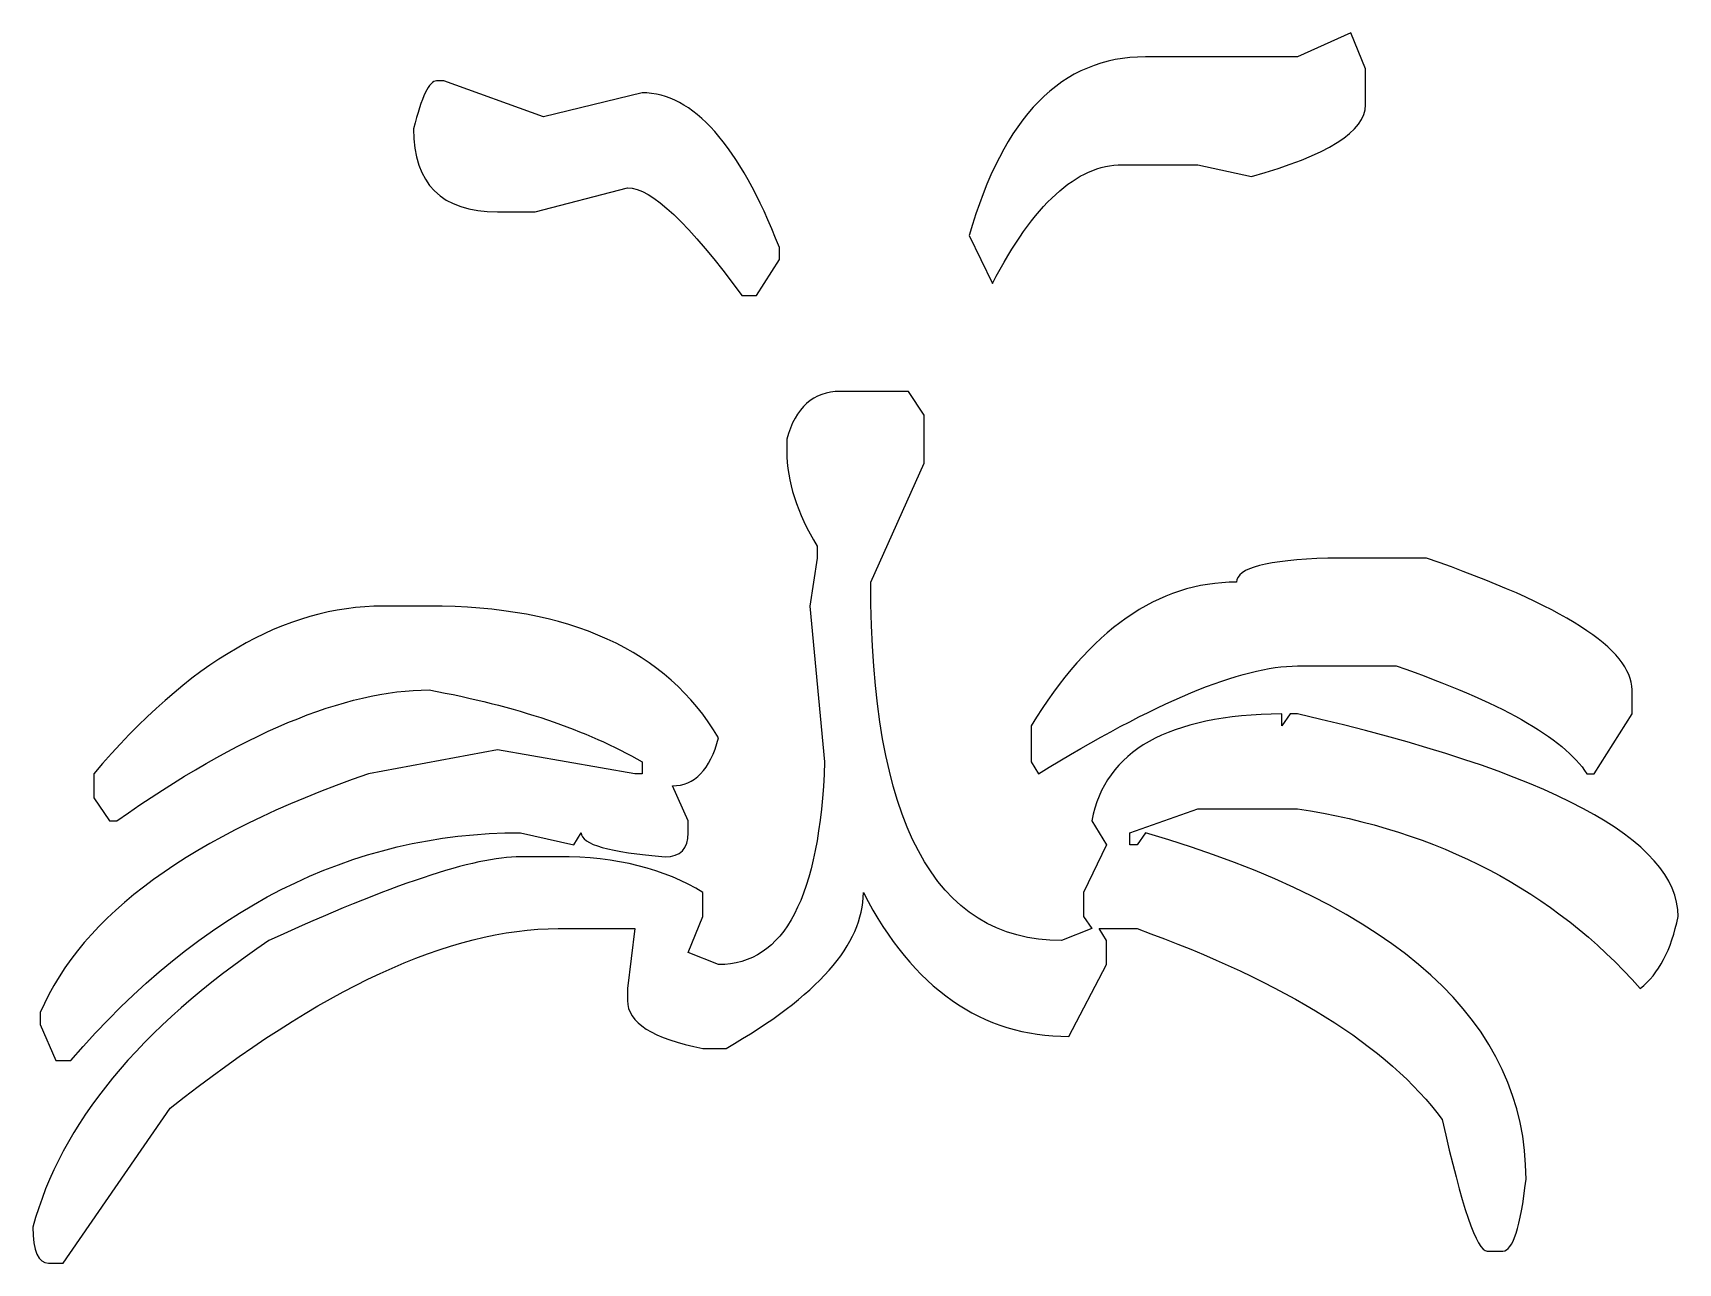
# Model space of a CAD drawing. Header units: centimetres. Extents: x -12.8 to 0.2, y 3.4 to 13.1.
import ezdxf

# ---------------------------------------------------------------- set-up
doc = ezdxf.new("R2010")
doc.units = ezdxf.units.CM
doc.header["$MEASUREMENT"] = 0
doc.layers.add('Layer 1', color=7, linetype='Continuous')

msp = doc.modelspace()

# ---------------------------------------------------------------- linework, layer by layer
at = {"layer": 'Layer 1'}
for points, knots in [([(-2.38984, 13.06027), (-2.38984, 13.06027), (-2.27377, 12.77734), (-2.27377, 12.77734), (-2.27377, 12.77734), (-2.27377, 12.77734), (-2.27377, 12.49441), (-2.27377, 12.49441), (-2.27377, 12.49441), (-2.27378, 12.28643), (-2.57363, 12.09781), (-3.17334, 11.92855), (-3.17334, 11.92855), (-3.17334, 11.92855), (-3.59411, 12.02286), (-3.59411, 12.02286), (-3.59411, 12.02286), (-3.59411, 12.02286), (-4.18899, 12.02286), (-4.18899, 12.02286), (-4.18899, 12.02286), (-4.54689, 12.02285), (-4.88786, 11.7109), (-5.21189, 11.08701), (-5.21189, 11.08701), (-5.21189, 11.08701), (-5.39326, 11.46425), (-5.39326, 11.46425), (-5.39326, 11.46425), (-5.12726, 12.40251), (-4.66538, 12.87164), (-4.00762, 12.87165), (-4.00762, 12.87165), (-4.00762, 12.87165), (-2.81061, 12.87165), (-2.81061, 12.87165), (-2.81061, 12.87165), (-2.81061, 12.87165), (-2.38984, 13.06027), (-2.38984, 13.06027)], [0, 0, 0, 0, 0.09090909, 0.09090909, 0.09090909, 0.09090909, 0.18181818, 0.18181818, 0.18181818, 0.18181818, 0.27272727, 0.27272727, 0.27272727, 0.27272727, 0.36363636, 0.36363636, 0.36363636, 0.36363636, 0.45454545, 0.45454545, 0.45454545, 0.45454545, 0.54545455, 0.54545455, 0.54545455, 0.54545455, 0.63636364, 0.63636364, 0.63636364, 0.63636364, 0.72727273, 0.72727273, 0.72727273, 0.72727273, 0.81818182, 0.81818182, 0.81818182, 0.81818182, 1, 1, 1, 1]), ([(-9.58643, 12.68303), (-9.58643, 12.68303), (-9.52839, 12.68303), (-9.52839, 12.68303), (-9.52839, 12.68303), (-9.52839, 12.68303), (-8.74489, 12.4001), (-8.74489, 12.4001), (-8.74489, 12.4001), (-8.74489, 12.4001), (-7.96865, 12.58872), (-7.96865, 12.58872), (-7.96865, 12.58872), (-7.56723, 12.58871), (-7.20692, 12.18245), (-6.88771, 11.36994), (-6.88771, 11.36994), (-6.88771, 11.36994), (-6.88771, 11.27563), (-6.88771, 11.27563), (-6.88771, 11.27563), (-6.88771, 11.27563), (-7.06908, 10.9927), (-7.06908, 10.9927), (-7.06908, 10.9927), (-7.06908, 10.9927), (-7.18515, 10.9927), (-7.18515, 10.9927), (-7.18515, 10.9927), (-7.59625, 11.55855), (-7.89611, 11.84148), (-8.08472, 11.84149), (-8.08472, 11.84149), (-8.08472, 11.84149), (-8.81019, 11.65287), (-8.81019, 11.65287), (-8.81019, 11.65287), (-8.81019, 11.65287), (-9.10763, 11.65287), (-9.10763, 11.65287), (-9.10763, 11.65287), (-9.54774, 11.65286), (-9.7678, 11.8705), (-9.7678, 12.30579), (-9.7678, 12.30579), (-9.70493, 12.55727), (-9.64447, 12.68302), (-9.58643, 12.68303), (-9.58643, 12.68303), (-9.58643, 12.68303), (-9.58643, 12.68303), (-9.58643, 12.68303)], [0, 0, 0, 0, 0.07142857, 0.07142857, 0.07142857, 0.07142857, 0.14285714, 0.14285714, 0.14285714, 0.14285714, 0.21428571, 0.21428571, 0.21428571, 0.21428571, 0.28571429, 0.28571429, 0.28571429, 0.28571429, 0.35714286, 0.35714286, 0.35714286, 0.35714286, 0.42857143, 0.42857143, 0.42857143, 0.42857143, 0.5, 0.5, 0.5, 0.5, 0.57142857, 0.57142857, 0.57142857, 0.57142857, 0.64285714, 0.64285714, 0.64285714, 0.64285714, 0.71428571, 0.71428571, 0.71428571, 0.71428571, 0.78571429, 0.78571429, 0.78571429, 0.78571429, 0.85714286, 0.85714286, 0.85714286, 0.85714286, 1, 1, 1, 1]), ([(-6.4089, 10.23822), (-6.4089, 10.23822), (-5.87206, 10.23822), (-5.87206, 10.23822), (-5.87206, 10.23822), (-5.87206, 10.23822), (-5.74873, 10.0496), (-5.74873, 10.0496), (-5.74873, 10.0496), (-5.74873, 10.0496), (-5.74873, 9.67236), (-5.74873, 9.67236), (-5.74873, 9.67236), (-5.74873, 9.67236), (-6.1695, 8.73651), (-6.1695, 8.73651), (-6.1695, 8.73651), (-6.16951, 6.85514), (-5.66894, 5.91446), (-4.66779, 5.91446), (-4.66779, 5.91446), (-4.66779, 5.91446), (-4.42839, 6.00877), (-4.42839, 6.00877), (-4.42839, 6.00877), (-4.42839, 6.00877), (-4.49368, 6.10308), (-4.49368, 6.10308), (-4.49368, 6.10308), (-4.49368, 6.10308), (-4.49368, 6.2917), (-4.49368, 6.2917), (-4.49368, 6.2917), (-4.49368, 6.2917), (-4.31232, 6.66894), (-4.31232, 6.66894), (-4.31232, 6.66894), (-4.31232, 6.66894), (-4.42839, 6.85756), (-4.42839, 6.85756), (-4.42839, 6.85756), (-4.32683, 7.40891), (-3.82868, 7.68942), (-2.93394, 7.6991), (-2.93394, 7.6991), (-2.93394, 7.6991), (-2.93394, 7.60479), (-2.93394, 7.60479), (-2.93394, 7.60479), (-2.93394, 7.60479), (-2.86865, 7.6991), (-2.86865, 7.6991), (-2.86865, 7.6991), (-2.86865, 7.6991), (-2.81061, 7.6991), (-2.81061, 7.6991), (-2.81061, 7.6991), (-0.81318, 7.23963), (0.18554, 6.70763), (0.18555, 6.10308), (0.18555, 6.10308), (0.13234, 5.84191), (0.03319, 5.65329), (-0.11189, 5.53722), (-0.11189, 5.53722), (-0.79867, 6.31104), (-1.69824, 6.78259), (-2.81061, 6.95187), (-2.81061, 6.95187), (-2.81061, 6.95187), (-3.59411, 6.95187), (-3.59411, 6.95187), (-3.59411, 6.95187), (-3.59411, 6.95187), (-4.13095, 6.76325), (-4.13095, 6.76325), (-4.13095, 6.76325), (-4.13095, 6.76325), (-4.13095, 6.66894), (-4.13095, 6.66894), (-4.13095, 6.66894), (-4.13095, 6.66894), (-4.07291, 6.66894), (-4.07291, 6.66894), (-4.07291, 6.66894), (-4.07291, 6.66894), (-4.00762, 6.76325), (-4.00762, 6.76325), (-4.00762, 6.76325), (-2.01019, 6.17804), (-1.01147, 5.2688), (-1.01146, 4.03551), (-1.01146, 4.03551), (-1.055, 3.65827), (-1.11546, 3.46965), (-1.19283, 3.46965), (-1.19283, 3.46965), (-1.19283, 3.46965), (-1.31616, 3.46965), (-1.31616, 3.46965), (-1.31616, 3.46965), (-1.39839, 3.46965), (-1.51688, 3.81545), (-1.67163, 4.50706), (-1.67163, 4.50706), (-2.09725, 5.08259), (-2.89767, 5.58316), (-4.07291, 6.00877), (-4.07291, 6.00877), (-4.07291, 6.00877), (-4.37035, 6.00877), (-4.37035, 6.00877), (-4.37035, 6.00877), (-4.37035, 6.00877), (-4.31232, 5.91446), (-4.31232, 5.91446), (-4.31232, 5.91446), (-4.31232, 5.91446), (-4.31232, 5.72584), (-4.31232, 5.72584), (-4.31232, 5.72584), (-4.31232, 5.72584), (-4.60976, 5.15998), (-4.60976, 5.15998), (-4.60976, 5.15998), (-5.29654, 5.15998), (-5.8358, 5.53722), (-6.22754, 6.2917), (-6.22754, 6.2917), (-6.22755, 5.88544), (-6.58786, 5.47676), (-7.30848, 5.06567), (-7.30848, 5.06567), (-7.30848, 5.06567), (-7.48984, 5.06567), (-7.48984, 5.06567), (-7.48984, 5.06567), (-7.88644, 5.14305), (-8.08473, 5.2688), (-8.08472, 5.44291), (-8.08472, 5.44291), (-8.08472, 5.44291), (-8.08472, 5.53722), (-8.08472, 5.53722), (-8.08472, 5.53722), (-8.08472, 5.53722), (-8.02669, 6.00877), (-8.02669, 6.00877), (-8.02669, 6.00877), (-8.02669, 6.00877), (-8.62882, 6.00877), (-8.62882, 6.00877), (-8.62882, 6.00877), (-9.48003, 6.00877), (-10.4981, 5.53722), (-11.68302, 4.59412), (-11.68302, 4.59412), (-11.68302, 4.59412), (-12.52456, 3.37534), (-12.52456, 3.37534), (-12.52456, 3.37534), (-12.52456, 3.37534), (-12.64063, 3.37534), (-12.64063, 3.37534), (-12.64063, 3.37534), (-12.72285, 3.37534), (-12.76396, 3.46965), (-12.76396, 3.65827), (-12.76396, 3.65827), (-12.54632, 4.47079), (-11.92726, 5.22285), (-10.90677, 5.91446), (-10.90677, 5.91446), (-9.94917, 6.35457), (-9.289, 6.57463), (-8.92626, 6.57463), (-8.92626, 6.57463), (-8.92626, 6.57463), (-8.62882, 6.57463), (-8.62882, 6.57463), (-8.62882, 6.57463), (-8.16937, 6.57463), (-7.78971, 6.48032), (-7.48984, 6.2917), (-7.48984, 6.2917), (-7.48984, 6.2917), (-7.48984, 6.10308), (-7.48984, 6.10308), (-7.48984, 6.10308), (-7.48984, 6.10308), (-7.60592, 5.82015), (-7.60592, 5.82015), (-7.60592, 5.82015), (-7.60592, 5.82015), (-7.36652, 5.72584), (-7.36652, 5.72584), (-7.36652, 5.72584), (-6.84902, 5.72584), (-6.57093, 6.25784), (-6.53223, 7.32186), (-6.53223, 7.32186), (-6.53223, 7.32186), (-6.64831, 8.54789), (-6.64831, 8.54789), (-6.64831, 8.54789), (-6.64831, 8.54789), (-6.59027, 8.92513), (-6.59027, 8.92513), (-6.59027, 8.92513), (-6.59027, 8.92513), (-6.59027, 9.01944), (-6.59027, 9.01944), (-6.59027, 9.01944), (-6.74988, 9.2806), (-6.82968, 9.52968), (-6.82967, 9.76667), (-6.82967, 9.76667), (-6.82967, 9.76667), (-6.82967, 9.86098), (-6.82967, 9.86098), (-6.82967, 9.86098), (-6.76197, 10.11246), (-6.62171, 10.23821), (-6.4089, 10.23822), (-6.4089, 10.23822), (-6.4089, 10.23822), (-6.4089, 10.23822), (-6.4089, 10.23822)], [0, 0, 0, 0, 0.01724138, 0.01724138, 0.01724138, 0.01724138, 0.03448276, 0.03448276, 0.03448276, 0.03448276, 0.05172414, 0.05172414, 0.05172414, 0.05172414, 0.06896552, 0.06896552, 0.06896552, 0.06896552, 0.0862069, 0.0862069, 0.0862069, 0.0862069, 0.10344828, 0.10344828, 0.10344828, 0.10344828, 0.12068966, 0.12068966, 0.12068966, 0.12068966, 0.13793103, 0.13793103, 0.13793103, 0.13793103, 0.15517241, 0.15517241, 0.15517241, 0.15517241, 0.17241379, 0.17241379, 0.17241379, 0.17241379, 0.18965517, 0.18965517, 0.18965517, 0.18965517, 0.20689655, 0.20689655, 0.20689655, 0.20689655, 0.22413793, 0.22413793, 0.22413793, 0.22413793, 0.24137931, 0.24137931, 0.24137931, 0.24137931, 0.25862069, 0.25862069, 0.25862069, 0.25862069, 0.27586207, 0.27586207, 0.27586207, 0.27586207, 0.29310345, 0.29310345, 0.29310345, 0.29310345, 0.31034483, 0.31034483, 0.31034483, 0.31034483, 0.32758621, 0.32758621, 0.32758621, 0.32758621, 0.34482759, 0.34482759, 0.34482759, 0.34482759, 0.36206897, 0.36206897, 0.36206897, 0.36206897, 0.37931034, 0.37931034, 0.37931034, 0.37931034, 0.39655172, 0.39655172, 0.39655172, 0.39655172, 0.4137931, 0.4137931, 0.4137931, 0.4137931, 0.43103448, 0.43103448, 0.43103448, 0.43103448, 0.44827586, 0.44827586, 0.44827586, 0.44827586, 0.46551724, 0.46551724, 0.46551724, 0.46551724, 0.48275862, 0.48275862, 0.48275862, 0.48275862, 0.5, 0.5, 0.5, 0.5, 0.51724138, 0.51724138, 0.51724138, 0.51724138, 0.53448276, 0.53448276, 0.53448276, 0.53448276, 0.55172414, 0.55172414, 0.55172414, 0.55172414, 0.56896552, 0.56896552, 0.56896552, 0.56896552, 0.5862069, 0.5862069, 0.5862069, 0.5862069, 0.60344828, 0.60344828, 0.60344828, 0.60344828, 0.62068966, 0.62068966, 0.62068966, 0.62068966, 0.63793103, 0.63793103, 0.63793103, 0.63793103, 0.65517241, 0.65517241, 0.65517241, 0.65517241, 0.67241379, 0.67241379, 0.67241379, 0.67241379, 0.68965517, 0.68965517, 0.68965517, 0.68965517, 0.70689655, 0.70689655, 0.70689655, 0.70689655, 0.72413793, 0.72413793, 0.72413793, 0.72413793, 0.74137931, 0.74137931, 0.74137931, 0.74137931, 0.75862069, 0.75862069, 0.75862069, 0.75862069, 0.77586207, 0.77586207, 0.77586207, 0.77586207, 0.79310345, 0.79310345, 0.79310345, 0.79310345, 0.81034483, 0.81034483, 0.81034483, 0.81034483, 0.82758621, 0.82758621, 0.82758621, 0.82758621, 0.84482759, 0.84482759, 0.84482759, 0.84482759, 0.86206897, 0.86206897, 0.86206897, 0.86206897, 0.87931034, 0.87931034, 0.87931034, 0.87931034, 0.89655172, 0.89655172, 0.89655172, 0.89655172, 0.9137931, 0.9137931, 0.9137931, 0.9137931, 0.93103448, 0.93103448, 0.93103448, 0.93103448, 0.94827586, 0.94827586, 0.94827586, 0.94827586, 0.96551724, 0.96551724, 0.96551724, 0.96551724, 1, 1, 1, 1]), ([(-2.57121, 8.92513), (-2.57121, 8.92513), (-1.79496, 8.92513), (-1.79496, 8.92513), (-1.79496, 8.92513), (-0.71645, 8.55272), (-0.17719, 8.20692), (-0.17718, 7.88772), (-0.17718, 7.88772), (-0.17718, 7.88772), (-0.17718, 7.6991), (-0.17718, 7.6991), (-0.17718, 7.6991), (-0.17718, 7.6991), (-0.47462, 7.22755), (-0.47462, 7.22755), (-0.47462, 7.22755), (-0.47462, 7.22755), (-0.53266, 7.22755), (-0.53266, 7.22755), (-0.53266, 7.22755), (-0.71645, 7.51289), (-1.21702, 7.79582), (-2.03436, 8.07634), (-2.03436, 8.07634), (-2.03436, 8.07634), (-2.81061, 8.07634), (-2.81061, 8.07634), (-2.81061, 8.07634), (-3.25073, 8.07633), (-3.93025, 7.7934), (-4.84916, 7.22755), (-4.84916, 7.22755), (-4.84916, 7.22755), (-4.9072, 7.32186), (-4.9072, 7.32186), (-4.9072, 7.32186), (-4.9072, 7.32186), (-4.9072, 7.60479), (-4.9072, 7.60479), (-4.9072, 7.60479), (-4.44774, 8.35926), (-3.90848, 8.7365), (-3.28941, 8.73651), (-3.28941, 8.73651), (-3.28942, 8.84774), (-3.05002, 8.91062), (-2.57121, 8.92513), (-2.57121, 8.92513), (-2.57121, 8.92513), (-2.57121, 8.92513), (-2.57121, 8.92513)], [0, 0, 0, 0, 0.07142857, 0.07142857, 0.07142857, 0.07142857, 0.14285714, 0.14285714, 0.14285714, 0.14285714, 0.21428571, 0.21428571, 0.21428571, 0.21428571, 0.28571429, 0.28571429, 0.28571429, 0.28571429, 0.35714286, 0.35714286, 0.35714286, 0.35714286, 0.42857143, 0.42857143, 0.42857143, 0.42857143, 0.5, 0.5, 0.5, 0.5, 0.57142857, 0.57142857, 0.57142857, 0.57142857, 0.64285714, 0.64285714, 0.64285714, 0.64285714, 0.71428571, 0.71428571, 0.71428571, 0.71428571, 0.78571429, 0.78571429, 0.78571429, 0.78571429, 0.85714286, 0.85714286, 0.85714286, 0.85714286, 1, 1, 1, 1]), ([(-10.0072, 8.54789), (-10.0072, 8.54789), (-9.64447, 8.54789), (-9.64447, 8.54789), (-9.64447, 8.54789), (-8.53693, 8.54788), (-7.77762, 8.20208), (-7.36652, 7.51048), (-7.36652, 7.51048), (-7.43423, 7.25898), (-7.55514, 7.13323), (-7.72925, 7.13324), (-7.72925, 7.13324), (-7.72925, 7.13324), (-7.60592, 6.85756), (-7.60592, 6.85756), (-7.60592, 6.85756), (-7.60592, 6.85756), (-7.60592, 6.76325), (-7.60592, 6.76325), (-7.60592, 6.76325), (-7.60592, 6.6375), (-7.66638, 6.57463), (-7.78728, 6.57463), (-7.78728, 6.57463), (-8.2274, 6.60848), (-8.44746, 6.67136), (-8.44745, 6.76325), (-8.44745, 6.76325), (-8.44745, 6.76325), (-8.50549, 6.66894), (-8.50549, 6.66894), (-8.50549, 6.66894), (-8.50549, 6.66894), (-8.92626, 6.76325), (-8.92626, 6.76325), (-8.92626, 6.76325), (-10.25628, 6.76325), (-11.43636, 6.16595), (-12.46652, 4.97136), (-12.46652, 4.97136), (-12.46652, 4.97136), (-12.58259, 4.97136), (-12.58259, 4.97136), (-12.58259, 4.97136), (-12.58259, 4.97136), (-12.70592, 5.25429), (-12.70592, 5.25429), (-12.70592, 5.25429), (-12.70592, 5.25429), (-12.70592, 5.3486), (-12.70592, 5.3486), (-12.70592, 5.3486), (-12.37705, 6.11759), (-11.51616, 6.7439), (-10.12327, 7.22755), (-10.12327, 7.22755), (-10.12327, 7.22755), (-9.10763, 7.41617), (-9.10763, 7.41617), (-9.10763, 7.41617), (-9.10763, 7.41617), (-8.02669, 7.22755), (-8.02669, 7.22755), (-8.02669, 7.22755), (-8.02669, 7.22755), (-7.96865, 7.22755), (-7.96865, 7.22755), (-7.96865, 7.22755), (-7.96865, 7.22755), (-7.96865, 7.32186), (-7.96865, 7.32186), (-7.96865, 7.32186), (-8.40393, 7.57335), (-8.96254, 7.76197), (-9.64447, 7.88772), (-9.64447, 7.88772), (-10.30706, 7.88771), (-11.12683, 7.54433), (-12.10379, 6.85756), (-12.10379, 6.85756), (-12.10379, 6.85756), (-12.16182, 6.85756), (-12.16182, 6.85756), (-12.16182, 6.85756), (-12.16182, 6.85756), (-12.28515, 7.03893), (-12.28515, 7.03893), (-12.28515, 7.03893), (-12.28515, 7.03893), (-12.28515, 7.22755), (-12.28515, 7.22755), (-12.28515, 7.22755), (-11.54035, 8.10777), (-10.78103, 8.54788), (-10.0072, 8.54789), (-10.0072, 8.54789), (-10.0072, 8.54789), (-10.0072, 8.54789), (-10.0072, 8.54789)], [0, 0, 0, 0, 0.03846154, 0.03846154, 0.03846154, 0.03846154, 0.07692308, 0.07692308, 0.07692308, 0.07692308, 0.11538462, 0.11538462, 0.11538462, 0.11538462, 0.15384615, 0.15384615, 0.15384615, 0.15384615, 0.19230769, 0.19230769, 0.19230769, 0.19230769, 0.23076923, 0.23076923, 0.23076923, 0.23076923, 0.26923077, 0.26923077, 0.26923077, 0.26923077, 0.30769231, 0.30769231, 0.30769231, 0.30769231, 0.34615385, 0.34615385, 0.34615385, 0.34615385, 0.38461538, 0.38461538, 0.38461538, 0.38461538, 0.42307692, 0.42307692, 0.42307692, 0.42307692, 0.46153846, 0.46153846, 0.46153846, 0.46153846, 0.5, 0.5, 0.5, 0.5, 0.53846154, 0.53846154, 0.53846154, 0.53846154, 0.57692308, 0.57692308, 0.57692308, 0.57692308, 0.61538462, 0.61538462, 0.61538462, 0.61538462, 0.65384615, 0.65384615, 0.65384615, 0.65384615, 0.69230769, 0.69230769, 0.69230769, 0.69230769, 0.73076923, 0.73076923, 0.73076923, 0.73076923, 0.76923077, 0.76923077, 0.76923077, 0.76923077, 0.80769231, 0.80769231, 0.80769231, 0.80769231, 0.84615385, 0.84615385, 0.84615385, 0.84615385, 0.88461538, 0.88461538, 0.88461538, 0.88461538, 0.92307692, 0.92307692, 0.92307692, 0.92307692, 1, 1, 1, 1])]:
    msp.add_open_spline(points, degree=3, knots=knots, dxfattribs=at)

doc.saveas('drawing.dxf')
